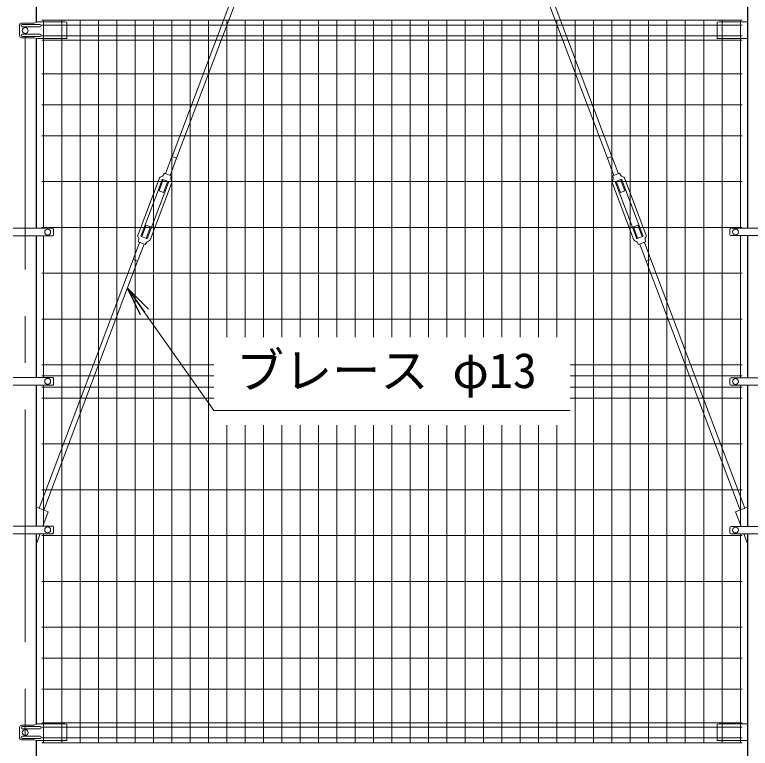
# Model space of a CAD drawing. Units: millimetres, scale not verified. Extents: x -8400 to 8400, y -5940 to 5940.
# Drawn here: x -6309 to -4303, y -3353 to -1353 of the extents above; entities that cross this region are included whole.
import ezdxf
from ezdxf.enums import TextEntityAlignment as Align

# ---------------------------------------------------------------- set-up
doc = ezdxf.new("R2010")
doc.units = ezdxf.units.MM
doc.header["$LTSCALE"] = 20
doc.linetypes.add('USER1', pattern=[50.8, 31.75, -6.35, 6.35, -6.35])
for name, color, linetype, lineweight in [('0-3_D-STR1', 1, 'Continuous', 25), ('0-A_D-STR3', 3, 'Continuous', 13), ('0-B_D-STR2', 7, 'Continuous', 13), ('0-C_D-BMK', 2, 'USER1', 13), ('0-D_D-STR-TXT', 7, 'Continuous', 13)]:
    doc.layers.add(name, color=color, linetype=linetype, lineweight=lineweight)
doc.layers.add('0-5_0', color=7, linetype='Continuous')
doc.styles.add('ＭＳ ゴシック', font='')
doc.styles.get('ＭＳ ゴシック').set_extended_font_data('MS Gothic')

# ---------------------------------------------------------------- blocks, each defined once
blk = doc.blocks.new('_Open')
at = {"layer": '0-5_0'}
blk.add_line((-20, 3.333), (0, 0), dxfattribs=at)
blk.add_lwpolyline([(-20, -3.333), (0, 0), (-20, 0)], dxfattribs=at)

msp = doc.modelspace()

# ---------------------------------------------------------------- linework, layer by layer
at = {"layer": '0-3_D-STR1'}
for p, q in [((-4310.63, -770.97), (-4310.63, -1935.47)), ((-6250.13, -1373.14), (-6250.13, -1331.6)), ((-6250.13, -1935.47), (-6250.13, -1417.6)), ((-6250.13, -1935.47), (-6250.13, -1417.6)), ((-6250.13, -2342.22), (-6250.13, -1956.47)), ((-4310.63, -1955.47), (-4310.63, -2343.22)), ((-6250.13, -2747.22), (-6250.13, -2363.22)), ((-4310.63, -2363.22), (-4310.63, -2748.22)), ((-6250.13, -3287.14), (-6250.13, -2768.22)), ((-4310.63, -2768.22), (-4310.63, -4068.22)), ((-6250.13, -4068.22), (-6250.13, -3331.6))]:
    msp.add_line(p, q, dxfattribs=at)
at = {"layer": '0-A_D-STR3'}
for p, q in [((-6242.3, 2358.55), (-4692.74, -1744.67)), ((-6230.14, 2363.14), (-4680.58, -1740.08)), ((-4330.62, 2363.14), (-5880.17, -1740.08)), ((-4318.46, 2358.55), (-5868.01, -1744.67)), ((-6295.86, -1381.22), (-6295.86, -1411.22)), ((-6256.4, -1376.22), (-6290.86, -1376.22)), ((-6239.79, -1380.22), (-6288.79, -1380.22)), ((-6239.79, -1380.22), (-6288.79, -1380.22)), ((-6248.25, -1372.22), (-6256.4, -1376.22)), ((-6248.25, -1372.22), (-6256.4, -1376.22)), ((-6172.38, -1372.22), (-6248.25, -1372.22)), ((-6172.38, -1372.22), (-6167.38, -1373.22)), ((-6167.38, -1373.22), (-6167.38, -1417.03)), ((-4388.38, -1372.22), (-4393.38, -1373.22)), ((-4393.38, -1373.22), (-4393.38, -1417.03)), ((-4388.38, -1372.22), (-4312.5, -1372.22)), ((-4312.5, -1372.22), (-4310.63, -1373.14)), ((-6239.79, -1386.22), (-6288.79, -1386.22)), ((-6239.79, -1386.22), (-6288.79, -1386.22)), ((-6256.4, -1416.22), (-6290.86, -1416.22)), ((-6239.79, -1406.22), (-6288.79, -1406.22)), ((-6239.79, -1406.22), (-6288.79, -1406.22)), ((-6239.79, -1412.22), (-6288.79, -1412.22)), ((-6239.79, -1412.22), (-6288.79, -1412.22)), ((-6256.4, -1416.22), (-6248.17, -1418.03)), ((-6256.4, -1416.22), (-6248.17, -1418.03)), ((-6256.4, -1416.22), (-6248.17, -1418.03)), ((-6248.17, -1418.03), (-6168.38, -1418.03)), ((-4312.59, -1418.03), (-4392.38, -1418.03)), ((-4310.63, -1417.62), (-4312.59, -1418.03)), ((-5880.27, -1740.04), (-5897.93, -1786.82)), ((-5867.92, -1744.71), (-5885.58, -1791.48)), ((-5880.27, -1740.04), (-5867.92, -1744.71)), ((-4680.49, -1740.04), (-4692.84, -1744.71)), ((-4692.84, -1744.71), (-4675.17, -1791.48)), ((-4680.49, -1740.04), (-4662.82, -1786.82)), ((-5915.31, -1800.57), (-5972.54, -1952.12)), ((-5907.36, -1803.57), (-5964.59, -1955.12)), ((-5903.94, -1802.72), (-5915.6, -1833.6)), ((-5901.11, -1785.62), (-5905.43, -1792.33)), ((-5904.78, -1802.41), (-5890.75, -1807.7)), ((-5901.11, -1785.62), (-5882.4, -1792.68)), ((-5882.4, -1792.68), (-5883.59, -1800.57)), ((-4659.64, -1785.62), (-4678.35, -1792.68)), ((-4678.35, -1792.68), (-4677.16, -1800.57)), ((-4655.97, -1802.41), (-4670.01, -1807.7)), ((-4659.64, -1785.62), (-4655.32, -1792.33)), ((-4656.82, -1802.72), (-4645.16, -1833.6)), ((-4653.4, -1803.57), (-4596.16, -1955.12)), ((-4645.45, -1800.57), (-4588.21, -1952.12)), ((-5889.58, -1810.28), (-5946.82, -1961.84)), ((-5881.63, -1813.29), (-5938.86, -1964.84)), ((-5891.59, -1807.39), (-5903.25, -1838.26)), ((-4679.12, -1813.29), (-4621.89, -1964.84)), ((-4671.17, -1810.28), (-4613.94, -1961.84)), ((-4669.17, -1807.39), (-4657.51, -1838.26)), ((-5915.6, -1833.6), (-5903.25, -1838.26)), ((-4645.16, -1833.6), (-4657.51, -1838.26)), ((-6312.93, -1935.47), (-6205.38, -1935.47)), ((-6203.38, -1954.47), (-6203.38, -1937.47)), ((-5962.58, -1958.02), (-5950.93, -1927.15)), ((-5950.93, -1927.15), (-5938.58, -1931.81)), ((-5950.24, -1962.68), (-5938.58, -1931.81)), ((-4609.83, -1927.15), (-4622.18, -1931.81)), ((-4610.52, -1962.68), (-4622.18, -1931.81)), ((-4598.17, -1958.02), (-4609.83, -1927.15)), ((-4358.88, -1952.47), (-4358.88, -1938.47)), ((-4355.88, -1935.47), (-4204.88, -1935.47)), ((-6312.93, -1956.47), (-6205.38, -1956.47)), ((-5971.77, -1972.72), (-5970.58, -1964.83)), ((-5963.43, -1957.7), (-5949.39, -1963)), ((-4597.33, -1957.7), (-4611.36, -1963)), ((-4588.98, -1972.72), (-4590.18, -1964.83)), ((-4355.88, -1955.47), (-4204.88, -1955.47)), ((-5986.25, -2020.7), (-5968.59, -1973.92)), ((-5973.91, -2025.36), (-5956.24, -1978.59)), ((-4586.85, -2025.36), (-4604.51, -1978.59)), ((-4574.5, -2020.7), (-4592.16, -1973.92)), ((-5986.16, -2020.73), (-6242.3, -2698.98)), ((-5974, -2025.33), (-6230.14, -2703.57)), ((-5986.25, -2020.7), (-5973.91, -2025.36)), ((-5985.69, -2020.91), (-5974.47, -2025.15)), ((-4574.5, -2020.7), (-4586.85, -2025.36)), ((-4586.76, -2025.33), (-4330.62, -2703.57)), ((-4575.06, -2020.91), (-4586.29, -2025.15)), ((-4574.59, -2020.73), (-4318.46, -2698.98)), ((-6312.93, -2342.22), (-6205.38, -2342.22)), ((-6203.38, -2344.22), (-6203.38, -2361.22)), ((-4358.88, -2346.22), (-4358.88, -2360.22)), ((-4355.88, -2343.22), (-4204.88, -2343.22)), ((-6312.93, -2363.22), (-6205.38, -2363.22)), ((-4355.88, -2363.22), (-4204.88, -2363.22)), ((-6250.13, -2696.02), (-6217.51, -2708.34)), ((-4310.63, -2696.02), (-4343.25, -2708.34)), ((-6232.19, -2747.22), (-6217.51, -2708.34)), ((-4328.19, -2748.22), (-4343.25, -2708.34)), ((-6312.93, -2747.22), (-6205.38, -2747.22)), ((-6203.38, -2749.22), (-6203.38, -2766.22)), ((-4358.88, -2751.22), (-4358.88, -2765.22)), ((-4355.88, -2748.22), (-4204.88, -2748.22)), ((-6312.93, -2768.22), (-6205.38, -2768.22)), ((-6250.13, -2794.72), (-6240.12, -2768.22)), ((-4355.88, -2768.22), (-4204.88, -2768.22)), ((-4310.63, -2794.72), (-4320.64, -2768.22)), ((-6248.25, -3286.22), (-6256.4, -3290.22)), ((-6248.25, -3286.22), (-6256.4, -3290.22)), ((-6172.38, -3286.22), (-6248.25, -3286.22)), ((-6172.38, -3286.22), (-6167.38, -3287.22)), ((-6167.38, -3287.22), (-6167.38, -3331.03)), ((-4388.38, -3286.22), (-4393.38, -3287.22)), ((-4393.38, -3287.22), (-4393.38, -3331.03)), ((-4388.38, -3286.22), (-4312.5, -3286.22)), ((-4312.5, -3286.22), (-4310.63, -3287.14)), ((-6295.86, -3295.22), (-6295.86, -3325.22)), ((-6256.4, -3290.22), (-6290.86, -3290.22)), ((-6239.79, -3294.22), (-6288.79, -3294.22)), ((-6239.79, -3294.22), (-6288.79, -3294.22)), ((-6239.79, -3300.22), (-6288.79, -3300.22)), ((-6239.79, -3300.22), (-6288.79, -3300.22)), ((-6239.79, -3320.22), (-6288.79, -3320.22)), ((-6239.79, -3320.22), (-6288.79, -3320.22)), ((-6239.79, -3326.22), (-6288.79, -3326.22)), ((-6239.79, -3326.22), (-6288.79, -3326.22)), ((-6256.4, -3330.22), (-6290.86, -3330.22)), ((-6256.4, -3330.22), (-6248.17, -3332.03)), ((-6256.4, -3330.22), (-6248.17, -3332.03)), ((-6256.4, -3330.22), (-6248.17, -3332.03)), ((-6248.17, -3332.03), (-6168.38, -3332.03)), ((-4312.59, -3332.03), (-4392.38, -3332.03)), ((-4310.63, -3331.62), (-4312.59, -3332.03))]:
    msp.add_line(p, q, dxfattribs=at)
for points in [[(-5971.77, -1972.72), (-5953.06, -1979.79), (-5948.74, -1973.08)], [(-4588.98, -1972.72), (-4607.69, -1979.79), (-4612.01, -1973.08)]]:
    msp.add_lwpolyline(points, dxfattribs=at)
for centre in [(-6280.38, -1396.22), (-6219.38, -1945.97), (-4343.38, -1945.47), (-6219.38, -2352.72), (-4343.38, -2353.22), (-6219.38, -2757.72), (-4343.38, -2758.22), (-6280.38, -3310.22)]:
    msp.add_circle(centre, 8, dxfattribs=at)
for centre, radius, start, end in [((-6290.86, -1381.22), 5, 90, 180), ((-6288.79, -1383.22), 3, 90, 270), ((-6239.79, -1383.22), 3, 270, 90), ((-6290.86, -1411.22), 5, 180, 270), ((-6288.79, -1409.22), 3, 90, 270), ((-6239.79, -1409.22), 3, 270, 90), ((-6168.38, -1417.03), 1, 270, 0), ((-4392.38, -1417.03), 1, 180, 270), ((-5905.49, -1804.28), 10.5, 103.1924, 159.31128), ((-5908.8, -1790.16), 4, 283.1924, 327.21203), ((-5905.49, -1804.28), 2, 69.31128, 159.31128), ((-5879.64, -1801.17), 4, 171.41053, 215.43017), ((-5891.45, -1809.58), 10.5, 339.31128, 35.43017), ((-4669.3, -1809.58), 10.5, 144.56983, 200.68872), ((-4681.12, -1801.17), 4, 324.56983, 8.58947), ((-4655.27, -1804.28), 2, 20.68872, 110.68872), ((-4651.96, -1790.16), 4, 212.78797, 256.8076), ((-4655.27, -1804.28), 10.5, 20.68872, 76.8076), ((-5891.45, -1809.58), 2, 339.31128, 69.31128), ((-4669.3, -1809.58), 2, 110.68872, 200.68872), ((-6205.38, -1937.47), 2, 0, 90), ((-4355.88, -1938.47), 3, 90, 180), ((-6205.38, -1954.47), 2, 270, 0), ((-5962.72, -1955.83), 10.5, 159.31128, 215.43017), ((-5974.53, -1964.24), 4, 351.41053, 35.43017), ((-5962.72, -1955.83), 2, 159.31128, 249.31128), ((-5948.69, -1961.13), 2, 249.31128, 339.31128), ((-5948.69, -1961.13), 10.5, 283.1924, 339.31128), ((-4612.07, -1961.13), 10.5, 200.68872, 256.8076), ((-4612.07, -1961.13), 2, 200.68872, 290.68872), ((-4598.04, -1955.83), 2, 290.68872, 20.68872), ((-4586.22, -1964.24), 4, 144.56983, 188.58947), ((-4598.04, -1955.83), 10.5, 324.56983, 20.68872), ((-4355.88, -1952.47), 3, 180, 270), ((-5945.38, -1975.25), 4, 103.1924, 147.21203), ((-4615.38, -1975.25), 4, 32.78797, 76.8076), ((-6205.38, -2344.22), 2, 0, 90), ((-4355.88, -2346.22), 3, 90, 180), ((-6205.38, -2361.22), 2, 270, 0), ((-4355.88, -2360.22), 3, 180, 270), ((-6205.38, -2749.22), 2, 0, 90), ((-6205.38, -2766.22), 2, 270, 0), ((-4355.88, -2751.22), 3, 90, 180), ((-4355.88, -2765.22), 3, 180, 270), ((-6290.86, -3295.22), 5, 90, 180), ((-6288.79, -3297.22), 3, 90, 270), ((-6239.79, -3297.22), 3, 270, 90), ((-6290.86, -3325.22), 5, 180, 270), ((-6288.79, -3323.22), 3, 90, 270), ((-6239.79, -3323.22), 3, 270, 90), ((-6168.38, -3331.03), 1, 270, 0), ((-4392.38, -3331.03), 1, 180, 270)]:
    msp.add_arc(centre, radius, start, end, dxfattribs=at)
at = {"layer": '0-B_D-STR2'}
for p, q in [((-4325.38, -1368.22), (-6235.38, -1368.22)), ((-4325.38, -1381.32), (-6235.38, -1381.32)), ((-6230.38, -1935.47), (-6230.38, -1368.22)), ((-6180.38, -3338.22), (-6180.38, -1368.22)), ((-6130.38, -3338.22), (-6130.38, -1368.22)), ((-6080.38, -3338.22), (-6080.38, -1368.22)), ((-6030.38, -3338.22), (-6030.38, -1368.22)), ((-5980.38, -3338.22), (-5980.38, -1368.22)), ((-5930.38, -3338.22), (-5930.38, -1368.22)), ((-5880.38, -3338.22), (-5880.38, -1368.22)), ((-5830.38, -3338.22), (-5830.38, -1368.22)), ((-5780.38, -3338.22), (-5780.38, -1368.22)), ((-5730.38, -2232.17), (-5730.38, -1368.22)), ((-5680.38, -2232.17), (-5680.38, -1368.22)), ((-5630.38, -2232.17), (-5630.38, -1368.22)), ((-5580.38, -2232.17), (-5580.38, -1368.22)), ((-5530.38, -2232.17), (-5530.38, -1368.22)), ((-5480.38, -2232.17), (-5480.38, -1368.22)), ((-5430.38, -2232.17), (-5430.38, -1368.22)), ((-5380.38, -2232.17), (-5380.38, -1368.22)), ((-5330.38, -2232.17), (-5330.38, -1368.22)), ((-5280.38, -2232.17), (-5280.38, -1368.22)), ((-5230.38, -2232.17), (-5230.38, -1368.22)), ((-5180.38, -2232.17), (-5180.38, -1368.22)), ((-5130.38, -2232.17), (-5130.38, -1368.22)), ((-5080.38, -2232.17), (-5080.38, -1368.22)), ((-5030.38, -2232.17), (-5030.38, -1368.22)), ((-4980.38, -2232.17), (-4980.38, -1368.22)), ((-4930.38, -2232.17), (-4930.38, -1368.22)), ((-4880.38, -2232.17), (-4880.38, -1368.22)), ((-4830.38, -2232.17), (-4830.38, -1368.22)), ((-4780.38, -3338.22), (-4780.38, -1368.22)), ((-4730.38, -3338.22), (-4730.38, -1368.22)), ((-4680.38, -3338.22), (-4680.38, -1368.22)), ((-4630.38, -3338.22), (-4630.38, -1368.22)), ((-4580.38, -3338.22), (-4580.38, -1368.22)), ((-4530.38, -3338.22), (-4530.38, -1368.22)), ((-4480.38, -3338.22), (-4480.38, -1368.22)), ((-4430.38, -3338.22), (-4430.38, -1368.22)), ((-4380.38, -3338.22), (-4380.38, -1368.22)), ((-4330.38, -1935.47), (-4330.38, -1368.22)), ((-4325.38, -1411.12), (-6235.38, -1411.12)), ((-4325.38, -1422.97), (-6235.38, -1422.97)), ((-4325.38, -1514.22), (-6235.38, -1514.22)), ((-4325.38, -1598.72), (-6235.38, -1598.72)), ((-4325.38, -1683.22), (-6235.38, -1683.22)), ((-4325.38, -1808.22), (-6235.38, -1808.22)), ((-4325.38, -1933.22), (-6235.38, -1933.22)), ((-6230.38, -2342.22), (-6230.38, -1956.47)), ((-4330.38, -2343.22), (-4330.38, -1955.47)), ((-4325.38, -2058.22), (-6235.38, -2058.22)), ((-4325.38, -2183.22), (-6235.38, -2183.22)), ((-5766.08, -2308.22), (-6235.38, -2308.22)), ((-4325.38, -2308.22), (-4794.68, -2308.22)), ((-5766.08, -2338.22), (-6235.38, -2338.22)), ((-4325.38, -2338.22), (-4794.68, -2338.22)), ((-6230.38, -2747.22), (-6230.38, -2363.22)), ((-4330.38, -2748.22), (-4330.38, -2363.22)), ((-5766.08, -2368.22), (-6235.38, -2368.22)), ((-4325.38, -2368.22), (-4794.68, -2368.22)), ((-5766.08, -2398.22), (-6235.38, -2398.22)), ((-4325.38, -2398.22), (-4794.68, -2398.22)), ((-5730.38, -3338.22), (-5730.38, -2472.17)), ((-5680.38, -3338.22), (-5680.38, -2472.17)), ((-5630.38, -3338.22), (-5630.38, -2472.17)), ((-5580.38, -3338.22), (-5580.38, -2472.17)), ((-5530.38, -3338.22), (-5530.38, -2472.17)), ((-5480.38, -3338.22), (-5480.38, -2472.17)), ((-5430.38, -3338.22), (-5430.38, -2472.17)), ((-5380.38, -3338.22), (-5380.38, -2472.17)), ((-5330.38, -3338.22), (-5330.38, -2472.17)), ((-5280.38, -3338.22), (-5280.38, -2472.17)), ((-5230.38, -3338.22), (-5230.38, -2472.17)), ((-5180.38, -3338.22), (-5180.38, -2472.17)), ((-5130.38, -3338.22), (-5130.38, -2472.17)), ((-5080.38, -3338.22), (-5080.38, -2472.17)), ((-5030.38, -3338.22), (-5030.38, -2472.17)), ((-4980.38, -3338.22), (-4980.38, -2472.17)), ((-4930.38, -3338.22), (-4930.38, -2472.17)), ((-4880.38, -3338.22), (-4880.38, -2472.17)), ((-4830.38, -3338.22), (-4830.38, -2472.17)), ((-4325.38, -2523.22), (-6235.38, -2523.22)), ((-4325.38, -2648.22), (-6235.38, -2648.22)), ((-4325.38, -2773.22), (-6235.38, -2773.22)), ((-6230.38, -3338.22), (-6230.38, -2768.22)), ((-4330.38, -3338.22), (-4330.38, -2768.22)), ((-4325.38, -2898.22), (-6235.38, -2898.22)), ((-4325.38, -3023.22), (-6235.38, -3023.22)), ((-4325.38, -3107.72), (-6235.38, -3107.72)), ((-4325.38, -3192.22), (-6235.38, -3192.22)), ((-4325.38, -3283.46), (-6235.38, -3283.46)), ((-4325.38, -3295.32), (-6235.38, -3295.32)), ((-4325.38, -3325.12), (-6235.38, -3325.12)), ((-4325.38, -3338.22), (-6235.38, -3338.22))]:
    msp.add_line(p, q, dxfattribs=at)
at = {"layer": '0-C_D-BMK'}
msp.add_line((-6280.38, -4080.22), (-6280.38, 4646.78), dxfattribs=at)
at = {"layer": '0-D_D-STR-TXT'}
msp.add_lwpolyline([(-4794.68, -2432.17), (-5766.08, -2432.17), (-6000.57, -2100.38)], dxfattribs=at)

# ---------------------------------------------------------------- block references
at = {"layer": '0-D_D-STR-TXT', "xscale": 4, "yscale": 4, "rotation": 125.25161}
msp.add_blockref('_Open', (-6001.73, -2098.75), dxfattribs=at)

# ---------------------------------------------------------------- texts
at = {"layer": '0-D_D-STR-TXT', "style": 'ＭＳ ゴシック'}
msp.add_text('ブレース φ13', height=96.19, dxfattribs=at).set_placement((-5705.82, -2400.15), align=Align.BOTTOM_LEFT)

doc.saveas('drawing.dxf')
